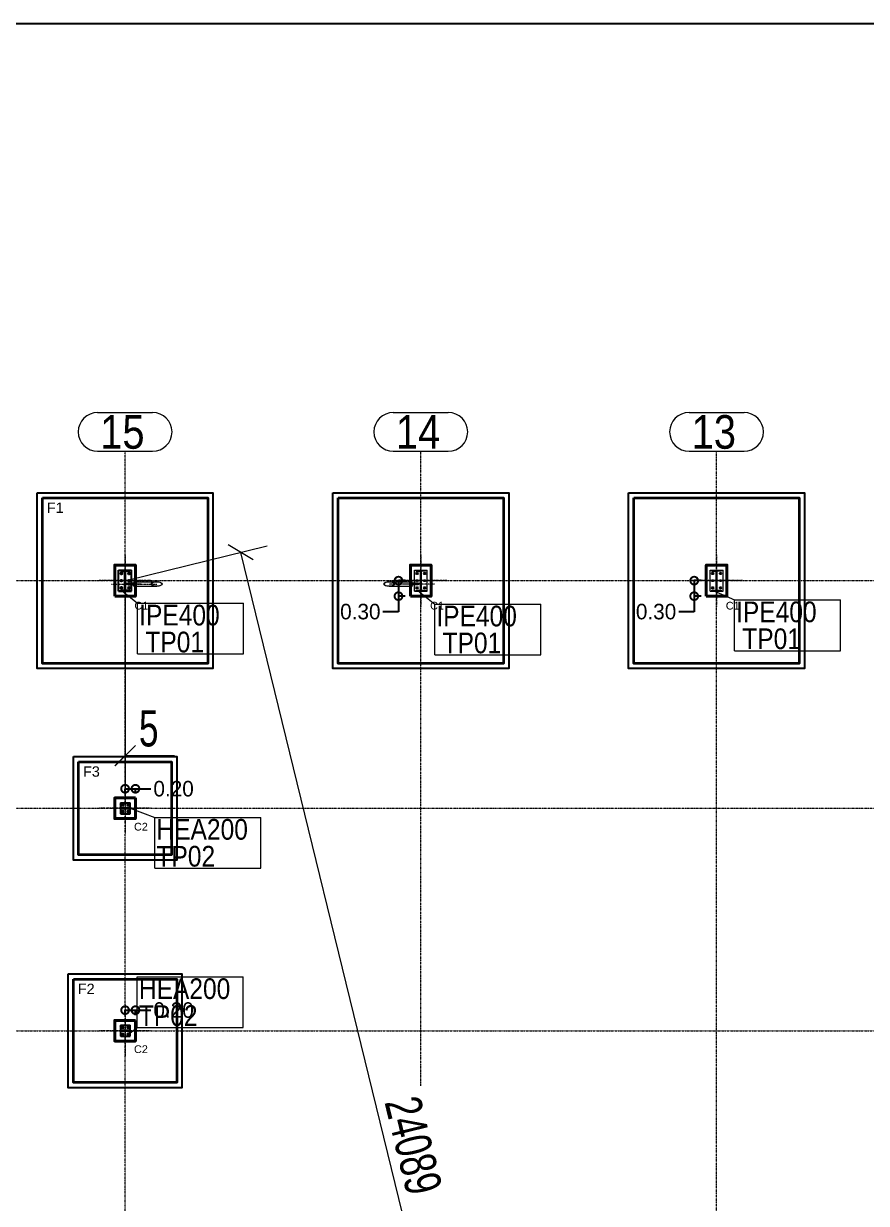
# Model space of a CAD drawing. Header units: millimetres. Extents: x 178198 to 9785548, y 9608 to 2087470.
# Drawn here: x 425638 to 441941, y 119211 to 142015 of the extents above; entities that cross this region are included whole.
import ezdxf

# ---------------------------------------------------------------- set-up
doc = ezdxf.new("R2010")
doc.units = ezdxf.units.MM
doc.header["$PDMODE"] = 35
doc.linetypes.add('XKITLINE00', pattern=[0])
doc.linetypes.add('XKITLINE03', pattern=[6, 3, -1, 1, -1])
for name, color, linetype, lineweight in [('Bolt', 7, 'Continuous', 0), ('Column', 7, 'Continuous', 40), ('foundation', 7, 'Continuous', 35), ('Part', 2, 'Continuous', 0), ('PartMark', 3, 'Continuous', 0), ('S-GRID', 1, 'Continuous', 0), ('Z-DIMENSIONS', 1, 'Continuous', 0)]:
    doc.layers.add(name, color=color, linetype=linetype, lineweight=lineweight)
for name, color, linetype in [('dim_axis', 251, 'Continuous'), ('dim_axis @ 100', 251, 'Continuous'), ('plain foundation', 8, 'Continuous'), ('Steel Section', 7, 'Continuous'), ('text', 7, 'Continuous')]:
    doc.layers.add(name, color=color, linetype=linetype)
doc.styles.add('Andalus1', font='andlso.ttf', dxfattribs={"height": 3})
doc.styles.add('Arial', font='arial.ttf', dxfattribs={"height": 2.034003})
doc.styles.add('Arial2', font='arial.ttf', dxfattribs={"height": 300})
doc.styles.add('ARIAL_NARROW', font='ARIALN.TTF')
doc.dimstyles.new('Annotative1', dxfattribs={"dimscale": 0, "dimtxt": 3, "dimasz": 3, "dimexe": 0, "dimexo": 1, "dimtad": 0, "dimtih": 1, "dimtoh": 1, "dimlfac": 0.001, "dimzin": 1, "dimdsep": 46, "dimtxsty": 'Andalus1', "dimblk": 'DOTSMALL', "dimcen": 2.5, "dimclrd": 256, "dimclre": 256, "dimclrt": 256, "dimadec": 4, "dimazin": 0, "dimtfac": 1, "dimtmove": 0, "dimatfit": 3, "dimldrblk": 'DOTSMALL', "dimfxl": 1, "dimlwd": -1, "dimlwe": -1, "dimarcsym": 0})

# ---------------------------------------------------------------- blocks, each defined once
blk = doc.blocks.new('_DotSmall')
at = {"color": 0, "linetype": 'ByBlock', "const_width": 0.5}
blk.add_lwpolyline([(-0.0625, 0, 1), (0.0625, 0, 1)], format="xyb", close=True, dxfattribs=at)
blk = doc.blocks.new('*D123')
at = {"layer": 'Defpoints', "color": 0, "transparency": 16777216}
for p in [(427602, 127048), (427802, 127225), (427802, 127048)]:
    blk.add_point(p, dxfattribs=at)
at = {"layer": 'dim_axis', "transparency": 16777216}
for p, q in [((427602, 127148), (427602, 127225)), ((427602, 127225), (427802, 127225)), ((427802, 127148), (427802, 127225)), ((427802, 127225), (428102, 127225))]:
    blk.add_line(p, q, dxfattribs=at)
at = {"layer": 'dim_axis', "transparency": 16777216, "xscale": 300, "yscale": 300, "zscale": 300, "rotation": 180}
blk.add_blockref('_DotSmall', (427602, 127225), dxfattribs=at)
at = {"layer": 'dim_axis', "transparency": 16777216, "xscale": 300, "yscale": 300, "zscale": 300}
blk.add_blockref('_DotSmall', (427802, 127225), dxfattribs=at)
at = {"layer": 'dim_axis', "transparency": 16777216, "insert": (428540, 127225), "char_height": 300, "attachment_point": 5, "style": 'Andalus1'}
blk.add_mtext('0.20', dxfattribs=at)
blk = doc.blocks.new('*D124')
at = {"layer": 'Defpoints', "color": 0, "transparency": 16777216}
for p in [(427802, 122946), (427602, 122748), (427802, 122748)]:
    blk.add_point(p, dxfattribs=at)
at = {"layer": 'dim_axis', "transparency": 16777216}
for p, q in [((427602, 122848), (427602, 122946)), ((427602, 122946), (427802, 122946)), ((427802, 122848), (427802, 122946)), ((427802, 122946), (428102, 122946))]:
    blk.add_line(p, q, dxfattribs=at)
at = {"layer": 'dim_axis', "transparency": 16777216, "xscale": 300, "yscale": 300, "zscale": 300, "rotation": 180}
blk.add_blockref('_DotSmall', (427602, 122946), dxfattribs=at)
at = {"layer": 'dim_axis', "transparency": 16777216, "xscale": 300, "yscale": 300, "zscale": 300}
blk.add_blockref('_DotSmall', (427802, 122946), dxfattribs=at)
at = {"layer": 'dim_axis', "transparency": 16777216, "insert": (428540, 122946), "char_height": 300, "attachment_point": 5, "style": 'Andalus1'}
blk.add_mtext('0.20', dxfattribs=at)
blk = doc.blocks.new('*D150')
at = {"layer": 'Defpoints', "color": 0, "transparency": 16777216}
for p in [(438842, 131248), (438610, 130948), (438842, 130948)]:
    blk.add_point(p, dxfattribs=at)
at = {"layer": 'dim_axis', "transparency": 16777216}
for p, q in [((438742, 131248), (438610, 131248)), ((438610, 131248), (438610, 130948)), ((438742, 130948), (438610, 130948)), ((438610, 130948), (438610, 130648)), ((438610, 130648), (438310, 130648))]:
    blk.add_line(p, q, dxfattribs=at)
at = {"layer": 'dim_axis', "transparency": 16777216, "xscale": 300, "yscale": 300, "zscale": 300}
for p, rotation in [((438610, 131248), 90), ((438610, 130948), 270)]:
    blk.add_blockref('_DotSmall', p, dxfattribs=dict(at, rotation=rotation))
at = {"layer": 'dim_axis', "transparency": 16777216, "insert": (437872, 130648), "char_height": 300, "attachment_point": 5, "style": 'Andalus1'}
blk.add_mtext('0.30', dxfattribs=at)
blk = doc.blocks.new('*D152')
at = {"layer": 'Defpoints', "color": 0, "transparency": 16777216}
for p in [(433122, 131248), (432890, 130948), (433122, 130948)]:
    blk.add_point(p, dxfattribs=at)
at = {"layer": 'dim_axis', "transparency": 16777216}
for p, q in [((433022, 131248), (432890, 131248)), ((432890, 131248), (432890, 130948)), ((433022, 130948), (432890, 130948)), ((432890, 130948), (432890, 130648)), ((432890, 130648), (432590, 130648))]:
    blk.add_line(p, q, dxfattribs=at)
at = {"layer": 'dim_axis', "transparency": 16777216, "xscale": 300, "yscale": 300, "zscale": 300}
for p, rotation in [((432890, 131248), 90), ((432890, 130948), 270)]:
    blk.add_blockref('_DotSmall', p, dxfattribs=dict(at, rotation=rotation))
at = {"layer": 'dim_axis', "transparency": 16777216, "insert": (432152, 130648), "char_height": 300, "attachment_point": 5, "style": 'Andalus1'}
blk.add_mtext('0.30', dxfattribs=at)

msp = doc.modelspace()

# ---------------------------------------------------------------- linework, layer by layer
msp.add_lwpolyline([(415550.44316, 142014.98917), (537962.33261, 142014.98917), (537962.33261, 89701.35219), (415550.44316, 89701.35219)], close=True)
at = {"layer": 'Bolt', "linetype": 'XKITLINE00', "lineweight": 0}
for p, q in [((427655.27428, 131207.84462), (427765.87522, 131207.84462)), ((427655.27428, 131197.84462), (427655.27428, 131207.84462)), ((427655.27428, 131167.84462), (427655.27428, 131177.84462)), ((427655.27428, 131167.84462), (427765.87522, 131167.84462)), ((427664.29209, 131197.84462), (427664.29209, 131207.84462)), ((427664.29209, 131167.84462), (427664.29209, 131177.84462)), ((427679.81277, 131197.84462), (427679.81277, 131207.84462)), ((427679.81277, 131167.84462), (427679.81277, 131177.84462)), ((427686.31565, 131197.84462), (427686.31565, 131207.84462)), ((427686.31565, 131167.84462), (427686.31565, 131177.84462)), ((427689.32167, 131197.84462), (427689.32167, 131207.84462)), ((427689.32167, 131167.84462), (427689.32167, 131177.84462)), ((427704.84235, 131197.84462), (427704.84235, 131207.84462)), ((427704.84235, 131167.84462), (427704.84235, 131177.84462)), ((427709.80427, 131197.84462), (427709.80427, 131207.84462)), ((427709.80427, 131167.84462), (427709.80427, 131177.84462)), ((427718.82208, 131197.84462), (427718.82208, 131207.84462)), ((427718.82208, 131167.84462), (427718.82208, 131177.84462)), ((427734.34277, 131197.84462), (427734.34277, 131207.84462)), ((427734.34277, 131167.84462), (427734.34277, 131177.84462)), ((427740.84564, 131197.84462), (427740.84564, 131207.84462)), ((427740.84564, 131167.84462), (427740.84564, 131177.84462)), ((427743.85166, 131197.84462), (427743.85166, 131207.84462)), ((427743.85166, 131167.84462), (427743.85166, 131177.84462)), ((427759.37235, 131197.84462), (427759.37235, 131207.84462)), ((427759.37235, 131167.84462), (427759.37235, 131177.84462)), ((427765.87522, 131197.84462), (427765.87522, 131207.84462)), ((427765.87522, 131167.84462), (427765.87522, 131173.63753)), ((433158.4668, 131207.84462), (433269.06775, 131207.84462)), ((433158.4668, 131197.84462), (433158.4668, 131207.84462)), ((433158.4668, 131167.84462), (433158.4668, 131173.63751)), ((433269.06775, 131167.84462), (433158.4668, 131167.84462)), ((433164.96968, 131197.84462), (433164.96968, 131207.84462)), ((433164.96968, 131167.84462), (433164.96968, 131177.84462)), ((433180.49036, 131197.84462), (433180.49036, 131207.84462)), ((433180.49036, 131167.84462), (433180.49036, 131177.84462)), ((433183.49638, 131197.84462), (433183.49638, 131207.84462)), ((433183.49638, 131167.84462), (433183.49638, 131177.84462)), ((433189.99925, 131197.84462), (433189.99925, 131207.84462)), ((433189.99925, 131167.84462), (433189.99925, 131177.84462)), ((433205.51994, 131197.84462), (433205.51994, 131207.84462)), ((433205.51994, 131167.84462), (433205.51994, 131177.84462)), ((433214.53775, 131197.84462), (433214.53775, 131207.84462)), ((433214.53775, 131167.84462), (433214.53775, 131177.84462)), ((433219.49967, 131197.84462), (433219.49967, 131207.84462)), ((433219.49967, 131167.84462), (433219.49967, 131177.84462)), ((433235.02036, 131197.84462), (433235.02036, 131207.84462)), ((433235.02036, 131167.84462), (433235.02036, 131177.84462)), ((433238.02637, 131197.84462), (433238.02637, 131207.84462)), ((433238.02637, 131167.84462), (433238.02637, 131177.84462)), ((433244.52925, 131197.84462), (433244.52925, 131207.84462)), ((433244.52925, 131167.84462), (433244.52925, 131177.84462)), ((433260.04993, 131197.84462), (433260.04993, 131207.84462)), ((433260.04993, 131167.84462), (433260.04993, 131177.84462)), ((433269.06775, 131197.84462), (433269.06775, 131207.84462)), ((433269.06775, 131177.84462), (433269.06775, 131167.84462))]:
    msp.add_line(p, q, dxfattribs=at)
at = {"layer": 'Column', "lineweight": 40}
for points in [[(427402.17101, 130947.84462), (427802.17101, 130947.84462), (427802.17101, 131547.84462), (427402.17101, 131547.84462)], [(433122.17101, 130947.84462), (433522.17101, 130947.84462), (433522.17101, 131547.84462), (433122.17101, 131547.84462)], [(438842.17101, 130947.84462), (439242.17101, 130947.84462), (439242.17101, 131547.84462), (438842.17101, 131547.84462)], [(427802.17102, 127047.84462), (427402.17102, 127047.84462), (427402.17102, 126647.84462), (427802.17102, 126647.84462)], [(427802.17102, 122747.84462), (427402.17102, 122747.84462), (427402.17102, 122347.84462), (427802.17102, 122347.84462)]]:
    msp.add_lwpolyline(points, close=True, dxfattribs=at)
at = {"layer": 'foundation'}
for points in [[(426002.17101, 132847.84462), (429202.17101, 132847.84462), (429202.17101, 129647.84462), (426002.17101, 129647.84462)], [(431722.17101, 132847.84462), (434922.17101, 132847.84462), (434922.17101, 129647.84462), (431722.17101, 129647.84462)], [(437442.17101, 132847.84462), (440642.17101, 132847.84462), (440642.17101, 129647.84462), (437442.17101, 129647.84462)], [(426702.17101, 127747.84462), (428502.17101, 127747.84462), (428502.17101, 125947.84462), (426702.17101, 125947.84462)], [(426602.17101, 123547.84462), (428602.17101, 123547.84462), (428602.17101, 121547.84462), (426602.17101, 121547.84462)]]:
    msp.add_lwpolyline(points, close=True, dxfattribs=at)
at = {"layer": 'Part', "linetype": 'XKITLINE03', "lineweight": 0}
for p, q in [((427602.17101, 131747.84462), (427602.17101, 130747.84462)), ((433322.17101, 131747.84462), (433322.17101, 130747.84462)), ((439042.17101, 131747.84462), (439042.17101, 130747.84462)), ((428102.17101, 131247.84462), (427102.17101, 131247.84462)), ((427337.95313, 131182.84462), (428214.10802, 131182.84462)), ((433586.38889, 131182.84462), (432710.234, 131182.84462)), ((433822.17101, 131247.84462), (432822.17101, 131247.84462)), ((439542.17101, 131247.84462), (438542.17101, 131247.84462)), ((427527.17101, 131107.84462), (427527.17101, 131107.84462)), ((433247.17101, 131107.84462), (433247.17101, 131107.84462)), ((438967.17101, 131107.84462), (438967.17101, 131107.84462)), ((427607.17101, 126347.84462), (427607.17101, 127347.84462)), ((428107.17101, 126847.84462), (427107.17101, 126847.84462)), ((427557.17101, 126912.84462), (427557.17101, 126912.84462)), ((427607.17101, 122047.84462), (427607.17101, 123047.84462)), ((428107.17101, 122547.84462), (427107.17101, 122547.84462)), ((427557.17101, 122612.84462), (427557.17101, 122612.84462))]:
    msp.add_line(p, q, dxfattribs=at)
at = {"layer": 'Part', "linetype": 'XKITLINE00', "lineweight": 0}
for p, q in [((427477.17101, 131042.84462), (427477.17101, 131452.84462)), ((427477.17101, 131452.84462), (427727.17101, 131452.84462)), ((427506.3864, 131387.84462), (427516.77871, 131405.84462)), ((427516.77871, 131369.84462), (427506.3864, 131387.84462)), ((427512.17101, 131434.34462), (427512.17101, 131447.84462)), ((427512.17101, 131447.84462), (427692.17101, 131447.84462)), ((427512.17101, 131434.34462), (427597.87101, 131434.34462)), ((427512.91487, 131434.34462), (427526.41487, 131447.84462)), ((427516.77871, 131405.84462), (427537.56332, 131405.84462)), ((427537.56332, 131369.84462), (427516.77871, 131369.84462)), ((427537.56332, 131405.84462), (427547.95562, 131387.84462)), ((427547.95562, 131387.84462), (427537.56332, 131369.84462)), ((427597.87101, 131061.34462), (427597.87101, 131434.34462)), ((427692.17101, 131434.34462), (427606.47101, 131434.34462)), ((427606.47101, 131434.34462), (427606.47101, 131061.34462)), ((427656.3864, 131387.84462), (427666.77871, 131405.84462)), ((427666.77871, 131369.84462), (427656.3864, 131387.84462)), ((427666.77871, 131405.84462), (427687.56332, 131405.84462)), ((427687.56332, 131369.84462), (427666.77871, 131369.84462)), ((427687.56332, 131405.84462), (427697.95562, 131387.84462)), ((427697.95562, 131387.84462), (427687.56332, 131369.84462)), ((427692.17101, 131447.84462), (427692.17101, 131434.34462)), ((427727.17101, 131197.84462), (427727.17101, 131452.84462)), ((433197.17101, 131197.84462), (433197.17101, 131452.84462)), ((433197.17101, 131452.84462), (433447.17101, 131452.84462)), ((433226.3864, 131387.84462), (433236.77871, 131405.84462)), ((433236.77871, 131369.84462), (433226.3864, 131387.84462)), ((433232.17101, 131434.34462), (433232.17101, 131447.84462)), ((433232.17101, 131447.84462), (433412.17101, 131447.84462)), ((433232.17101, 131434.34462), (433317.87101, 131434.34462)), ((433232.91487, 131434.34462), (433246.41487, 131447.84462)), ((433236.77871, 131405.84462), (433257.56332, 131405.84462)), ((433257.56332, 131369.84462), (433236.77871, 131369.84462)), ((433257.56332, 131405.84462), (433267.95562, 131387.84462)), ((433267.95562, 131387.84462), (433257.56332, 131369.84462)), ((433317.87101, 131061.34462), (433317.87101, 131434.34462)), ((433412.17101, 131434.34462), (433326.47101, 131434.34462)), ((433326.47101, 131434.34462), (433326.47101, 131061.34462)), ((433376.3864, 131387.84462), (433386.77871, 131405.84462)), ((433386.77871, 131369.84462), (433376.3864, 131387.84462)), ((433386.77871, 131405.84462), (433407.56332, 131405.84462)), ((433407.56332, 131369.84462), (433386.77871, 131369.84462)), ((433407.56332, 131405.84462), (433417.95562, 131387.84462)), ((433417.95562, 131387.84462), (433407.56332, 131369.84462)), ((433412.17101, 131447.84462), (433412.17101, 131434.34462)), ((433447.17101, 131042.84462), (433447.17101, 131452.84462)), ((438917.17101, 131042.84462), (438917.17101, 131452.84462)), ((438917.17101, 131452.84462), (439167.17101, 131452.84462)), ((438946.3864, 131387.84462), (438956.77871, 131405.84462)), ((438956.77871, 131369.84462), (438946.3864, 131387.84462)), ((438952.17101, 131434.34462), (438952.17101, 131447.84462)), ((438952.17101, 131447.84462), (439132.17101, 131447.84462)), ((438952.17101, 131434.34462), (439037.87101, 131434.34462)), ((438952.91487, 131434.34462), (438966.41487, 131447.84462)), ((438956.77871, 131405.84462), (438977.56332, 131405.84462)), ((438977.56332, 131369.84462), (438956.77871, 131369.84462)), ((438977.56332, 131405.84462), (438987.95562, 131387.84462)), ((438987.95562, 131387.84462), (438977.56332, 131369.84462)), ((439037.87101, 131061.34462), (439037.87101, 131434.34462)), ((439132.17101, 131434.34462), (439046.47101, 131434.34462)), ((439046.47101, 131434.34462), (439046.47101, 131061.34462)), ((439096.3864, 131387.84462), (439106.77871, 131405.84462)), ((439106.77871, 131369.84462), (439096.3864, 131387.84462)), ((439106.77871, 131405.84462), (439127.56332, 131405.84462)), ((439127.56332, 131369.84462), (439106.77871, 131369.84462)), ((439127.56332, 131405.84462), (439137.95562, 131387.84462)), ((439137.95562, 131387.84462), (439127.56332, 131369.84462)), ((439132.17101, 131447.84462), (439132.17101, 131434.34462)), ((439167.17101, 131042.84462), (439167.17101, 131452.84462)), ((427506.3864, 131247.84462), (427516.77871, 131265.84462)), ((427516.77871, 131229.84462), (427506.3864, 131247.84462)), ((427506.3864, 131107.84462), (427516.77871, 131125.84462)), ((427516.77871, 131265.84462), (427537.56332, 131265.84462)), ((427537.56332, 131229.84462), (427516.77871, 131229.84462)), ((427516.77871, 131125.84462), (427537.56332, 131125.84462)), ((427537.56332, 131265.84462), (427547.95562, 131247.84462)), ((427547.95562, 131247.84462), (427537.56332, 131229.84462)), ((427537.56332, 131125.84462), (427547.95562, 131107.84462)), ((427597.87101, 131236.42269), (427606.47101, 131245.02269)), ((427606.47101, 131197.84462), (427766.35591, 131197.84462)), ((427744.84876, 131187.84462), (427606.47101, 131187.84462)), ((427630.87205, 131177.84462), (427630.87205, 131187.84462)), ((427910.56686, 131177.84462), (427630.87205, 131177.84462)), ((427635.78878, 131177.84462), (427635.78878, 131187.84462)), ((427656.3864, 131247.84462), (427666.77871, 131265.84462)), ((427666.77871, 131229.84462), (427656.3864, 131247.84462)), ((427656.3864, 131107.84462), (427666.77871, 131125.84462)), ((427666.77871, 131265.84462), (427687.56332, 131265.84462)), ((427687.56332, 131229.84462), (427666.77871, 131229.84462)), ((427666.77871, 131125.84462), (427687.56332, 131125.84462)), ((427687.56332, 131265.84462), (427697.95562, 131247.84462)), ((427697.95562, 131247.84462), (427687.56332, 131229.84462)), ((427687.56332, 131125.84462), (427697.95562, 131107.84462)), ((427727.17101, 131042.84462), (427727.17101, 131177.84462)), ((427740.44773, 131187.84462), (427740.44773, 131197.84462)), ((427744.84876, 131187.84462), (427910.56686, 131187.84462)), ((427766.84026, 131203.68173), (427765.52612, 131187.84462)), ((427765.52612, 131177.84462), (427766.84026, 131162.00751)), ((427771.76411, 131221.34658), (427766.84026, 131203.68173)), ((427766.84026, 131162.00751), (427771.76411, 131144.34267)), ((427770.07029, 131187.84462), (427771.38442, 131203.68173)), ((427771.38442, 131162.00751), (427770.07029, 131177.84462)), ((427771.38442, 131203.68173), (427776.30827, 131221.34658)), ((427776.30827, 131144.34267), (427771.38442, 131162.00751)), ((427779.13317, 131233.14985), (427771.76411, 131221.34658)), ((427771.76411, 131144.34267), (427779.13317, 131132.53939)), ((427775.23847, 131199.8549), (427774.24188, 131187.84462)), ((427774.24188, 131177.84462), (427775.23847, 131165.83434)), ((427779.25804, 131214.27552), (427775.23847, 131199.8549)), ((427775.23847, 131165.83434), (427779.25804, 131151.41373)), ((427776.30827, 131221.34658), (427783.67734, 131233.14985)), ((427783.67734, 131132.53939), (427776.30827, 131144.34267)), ((427787.82557, 131237.29461), (427779.13317, 131233.14985)), ((427779.13317, 131132.53939), (427787.82557, 131128.39463)), ((427785.27374, 131223.91107), (427779.25804, 131214.27552)), ((427779.25804, 131151.41373), (427785.27374, 131141.77818)), ((427783.67734, 131233.14985), (427792.36974, 131237.29461)), ((427792.36974, 131128.39463), (427783.67734, 131132.53939)), ((427792.36974, 131227.29462), (427785.27374, 131223.91107)), ((427785.27374, 131141.77818), (427792.36974, 131138.39462)), ((427787.82557, 131237.29461), (427792.36974, 131237.29461)), ((427787.82557, 131128.39463), (427792.36974, 131128.39463)), ((427792.36974, 131237.29461), (427801.06214, 131233.14985)), ((427792.36974, 131227.29462), (428214.10802, 131227.29462)), ((427792.36974, 131138.39462), (428214.10802, 131138.39462)), ((427801.06214, 131132.53939), (427792.36974, 131128.39463)), ((427801.06214, 131233.14985), (427804.7177, 131227.29462)), ((427804.7177, 131138.39462), (427801.06214, 131132.53939)), ((427903.89458, 131177.84462), (427903.89458, 131187.84462)), ((427910.56687, 131187.84462), (427910.15198, 131182.84462)), ((427910.15198, 131182.84462), (427910.56687, 131177.84462)), ((428107.55409, 131182.84462), (428115.66502, 131199.8549)), ((428115.66502, 131165.83434), (428107.55409, 131182.84462)), ((428115.66502, 131199.8549), (428138.76301, 131214.27552)), ((428115.66502, 131165.83434), (428115.66502, 131165.83434)), ((428115.66502, 131165.83434), (428115.66502, 131165.83434)), ((428138.76301, 131151.41373), (428115.66502, 131165.83434)), ((428124.52379, 131198.32417), (428117.14274, 131182.84462)), ((428117.14274, 131182.84462), (428124.52379, 131167.36508)), ((428145.54321, 131211.44709), (428124.52379, 131198.32417)), ((428124.52379, 131167.36508), (428145.54321, 131154.24215)), ((428138.76301, 131214.27552), (428173.33159, 131223.91107)), ((428173.33159, 131141.77818), (428138.76301, 131151.41373)), ((428177.00101, 131220.21555), (428145.54321, 131211.44709)), ((428145.54321, 131154.24215), (428177.00101, 131145.4737)), ((428173.33159, 131223.91107), (428214.10802, 131227.29462)), ((428214.10802, 131138.39462), (428173.33159, 131141.77818)), ((428214.10802, 131223.29462), (428177.00101, 131220.21555)), ((428177.00101, 131145.4737), (428214.10802, 131142.39462)), ((428199.15579, 131222.05391), (428195.46227, 131225.74743)), ((428214.10802, 131227.29462), (428254.88444, 131223.91107)), ((428251.21502, 131220.21555), (428214.10802, 131223.29462)), ((428214.10802, 131142.39462), (428251.21502, 131145.4737)), ((428254.88444, 131141.77818), (428214.10802, 131138.39462)), ((428282.67282, 131211.44709), (428251.21502, 131220.21555)), ((428251.21502, 131145.4737), (428282.67282, 131154.24215)), ((428254.88444, 131223.91107), (428289.45302, 131214.27552)), ((428289.45302, 131151.41373), (428254.88444, 131141.77818)), ((428274.08079, 131147.12891), (428270.39096, 131150.81874)), ((428303.69225, 131198.32417), (428282.67282, 131211.44709)), ((428282.67282, 131154.24215), (428303.69225, 131167.36508)), ((428289.45302, 131214.27552), (428312.55101, 131199.8549)), ((428312.55101, 131165.83434), (428289.45302, 131151.41373)), ((428311.07329, 131182.84462), (428303.69225, 131198.32417)), ((428303.69225, 131167.36508), (428311.07329, 131182.84462)), ((428312.55101, 131199.8549), (428320.66195, 131182.84462)), ((428320.66195, 131182.84462), (428312.55101, 131165.83434)), ((432603.68007, 131182.84462), (432611.79101, 131199.8549)), ((432611.79101, 131165.83434), (432603.68007, 131182.84462)), ((432611.79101, 131199.8549), (432634.889, 131214.27552)), ((432611.79101, 131165.83434), (432611.79101, 131165.83434)), ((432611.79101, 131165.83434), (432611.79101, 131165.83434)), ((432634.889, 131151.41373), (432611.79101, 131165.83434)), ((432620.64977, 131198.32417), (432613.26873, 131182.84462)), ((432613.26873, 131182.84462), (432620.64977, 131167.36508)), ((432641.6692, 131211.44709), (432620.64977, 131198.32417)), ((432620.64977, 131167.36508), (432641.6692, 131154.24215)), ((432634.889, 131214.27552), (432669.45758, 131223.91107)), ((432669.45758, 131141.77818), (432634.889, 131151.41373)), ((432673.127, 131220.21555), (432641.6692, 131211.44709)), ((432641.6692, 131154.24215), (432673.127, 131145.4737)), ((432669.45758, 131223.91107), (432710.234, 131227.29462)), ((432710.234, 131138.39462), (432669.45758, 131141.77818)), ((432710.234, 131223.29462), (432673.127, 131220.21555)), ((432673.127, 131145.4737), (432710.234, 131142.39462)), ((432695.28177, 131222.05391), (432691.58825, 131225.74743)), ((432710.234, 131227.29462), (432751.01043, 131223.91107)), ((432710.234, 131227.29462), (433131.97228, 131227.29462)), ((432747.34101, 131220.21555), (432710.234, 131223.29462)), ((432710.234, 131142.39462), (432747.34101, 131145.4737)), ((432751.01043, 131141.77818), (432710.234, 131138.39462)), ((432710.234, 131138.39462), (433131.97228, 131138.39462)), ((432778.79881, 131211.44709), (432747.34101, 131220.21555)), ((432747.34101, 131145.4737), (432778.79881, 131154.24215)), ((432751.01043, 131223.91107), (432785.57901, 131214.27552)), ((432785.57901, 131151.41373), (432751.01043, 131141.77818)), ((432770.20677, 131147.12891), (432766.51694, 131150.81874)), ((432799.81824, 131198.32417), (432778.79881, 131211.44709)), ((432778.79881, 131154.24215), (432799.81824, 131167.36508)), ((432785.57901, 131214.27552), (432808.677, 131199.8549)), ((432808.677, 131165.83434), (432785.57901, 131151.41373)), ((432807.19928, 131182.84462), (432799.81824, 131198.32417)), ((432799.81824, 131167.36508), (432807.19928, 131182.84462)), ((432808.677, 131199.8549), (432816.78793, 131182.84462)), ((432816.78793, 131182.84462), (432808.677, 131165.83434)), ((433014.19005, 131182.84462), (433013.77515, 131187.84462)), ((433013.77516, 131187.84462), (433179.49325, 131187.84462)), ((433013.77516, 131177.84462), (433014.19005, 131182.84462)), ((433293.46997, 131177.84462), (433013.77516, 131177.84462)), ((433020.44745, 131177.84462), (433020.44745, 131187.84462)), ((433119.62432, 131227.29462), (433123.27988, 131233.14986)), ((433123.27988, 131132.53939), (433119.62432, 131138.39462)), ((433123.27988, 131233.14986), (433131.97228, 131237.29462)), ((433131.97228, 131128.39463), (433123.27988, 131132.53939)), ((433131.97228, 131237.29462), (433140.66469, 131233.14986)), ((433136.51645, 131237.29462), (433131.97228, 131237.29462)), ((433139.06828, 131223.91107), (433131.97228, 131227.29462)), ((433131.97228, 131138.39462), (433139.06828, 131141.77818)), ((433140.66469, 131132.53939), (433131.97228, 131128.39463)), ((433131.97228, 131128.39463), (433136.51645, 131128.39463)), ((433145.20885, 131233.14986), (433136.51645, 131237.29462)), ((433136.51645, 131128.39463), (433145.20885, 131132.53939)), ((433145.08398, 131214.27552), (433139.06828, 131223.91107)), ((433139.06828, 131141.77818), (433145.08398, 131151.41373)), ((433140.66469, 131233.14986), (433148.03375, 131221.34658)), ((433148.03375, 131144.34267), (433140.66469, 131132.53939)), ((433149.10355, 131199.8549), (433145.08398, 131214.27552)), ((433145.08398, 131151.41373), (433149.10355, 131165.83434)), ((433152.57791, 131221.34658), (433145.20885, 131233.14986)), ((433145.20885, 131132.53939), (433152.57791, 131144.34267)), ((433148.03375, 131221.34658), (433152.9576, 131203.68174)), ((433152.9576, 131162.00751), (433148.03375, 131144.34267)), ((433150.10014, 131187.84462), (433149.10355, 131199.8549)), ((433149.10355, 131165.83434), (433150.10014, 131177.84462)), ((433157.50176, 131203.68174), (433152.57791, 131221.34658)), ((433152.57791, 131144.34267), (433157.50176, 131162.00751)), ((433152.9576, 131203.68174), (433154.27173, 131187.84462)), ((433154.27173, 131177.84462), (433152.9576, 131162.00751)), ((433158.8159, 131187.84462), (433157.50176, 131203.68174)), ((433157.50176, 131162.00751), (433158.8159, 131177.84462)), ((433157.98612, 131197.84462), (433317.87101, 131197.84462)), ((433317.87101, 131187.84462), (433179.49325, 131187.84462)), ((433183.89429, 131187.84462), (433183.89429, 131197.84462)), ((433197.17101, 131042.84462), (433197.17101, 131177.84462)), ((433226.3864, 131247.84462), (433236.77871, 131265.84462)), ((433236.77871, 131229.84462), (433226.3864, 131247.84462)), ((433226.3864, 131107.84462), (433236.77871, 131125.84462)), ((433236.77871, 131265.84462), (433257.56332, 131265.84462)), ((433257.56332, 131229.84462), (433236.77871, 131229.84462)), ((433236.77871, 131125.84462), (433257.56332, 131125.84462)), ((433257.56332, 131265.84462), (433267.95562, 131247.84462)), ((433267.95562, 131247.84462), (433257.56332, 131229.84462)), ((433257.56332, 131125.84462), (433267.95562, 131107.84462)), ((433288.55324, 131177.84462), (433288.55324, 131187.84462)), ((433293.46997, 131187.84462), (433293.46997, 131177.84462)), ((433317.87101, 131236.42269), (433326.47101, 131245.02269)), ((433376.3864, 131247.84462), (433386.77871, 131265.84462)), ((433386.77871, 131229.84462), (433376.3864, 131247.84462)), ((433376.3864, 131107.84462), (433386.77871, 131125.84462)), ((433386.77871, 131265.84462), (433407.56332, 131265.84462)), ((433407.56332, 131229.84462), (433386.77871, 131229.84462)), ((433386.77871, 131125.84462), (433407.56332, 131125.84462)), ((433407.56332, 131265.84462), (433417.95562, 131247.84462)), ((433417.95562, 131247.84462), (433407.56332, 131229.84462)), ((433407.56332, 131125.84462), (433417.95562, 131107.84462)), ((438946.3864, 131247.84462), (438956.77871, 131265.84462)), ((438956.77871, 131229.84462), (438946.3864, 131247.84462)), ((438946.3864, 131107.84462), (438956.77871, 131125.84462)), ((438956.77871, 131265.84462), (438977.56332, 131265.84462)), ((438977.56332, 131229.84462), (438956.77871, 131229.84462)), ((438956.77871, 131125.84462), (438977.56332, 131125.84462)), ((438977.56332, 131265.84462), (438987.95562, 131247.84462)), ((438987.95562, 131247.84462), (438977.56332, 131229.84462)), ((438977.56332, 131125.84462), (438987.95562, 131107.84462)), ((439037.87101, 131236.42269), (439046.47101, 131245.02269)), ((439096.3864, 131247.84462), (439106.77871, 131265.84462)), ((439106.77871, 131229.84462), (439096.3864, 131247.84462)), ((439096.3864, 131107.84462), (439106.77871, 131125.84462)), ((439106.77871, 131265.84462), (439127.56332, 131265.84462)), ((439127.56332, 131229.84462), (439106.77871, 131229.84462)), ((439106.77871, 131125.84462), (439127.56332, 131125.84462)), ((439127.56332, 131265.84462), (439137.95562, 131247.84462)), ((439137.95562, 131247.84462), (439127.56332, 131229.84462)), ((439127.56332, 131125.84462), (439137.95562, 131107.84462)), ((427477.17101, 131042.84462), (427727.17101, 131042.84462)), ((427516.77871, 131089.84462), (427506.3864, 131107.84462)), ((427512.17101, 131047.84462), (427512.17101, 131061.34462)), ((427512.17101, 131061.34462), (427597.87101, 131061.34462)), ((427692.17101, 131047.84462), (427512.17101, 131047.84462)), ((427537.56332, 131089.84462), (427516.77871, 131089.84462)), ((427547.95562, 131107.84462), (427537.56332, 131089.84462)), ((427606.47101, 131061.34462), (427692.17101, 131061.34462)), ((427666.77871, 131089.84462), (427656.3864, 131107.84462)), ((427687.56332, 131089.84462), (427666.77871, 131089.84462)), ((427697.95562, 131107.84462), (427687.56332, 131089.84462)), ((427692.17101, 131061.34462), (427692.17101, 131047.84462)), ((433197.17101, 131042.84462), (433447.17101, 131042.84462)), ((433236.77871, 131089.84462), (433226.3864, 131107.84462)), ((433232.17101, 131047.84462), (433232.17101, 131061.34462)), ((433232.17101, 131061.34462), (433317.87101, 131061.34462)), ((433412.17101, 131047.84462), (433232.17101, 131047.84462)), ((433257.56332, 131089.84462), (433236.77871, 131089.84462)), ((433267.95562, 131107.84462), (433257.56332, 131089.84462)), ((433326.47101, 131061.34462), (433412.17101, 131061.34462)), ((433386.77871, 131089.84462), (433376.3864, 131107.84462)), ((433407.56332, 131089.84462), (433386.77871, 131089.84462)), ((433417.95562, 131107.84462), (433407.56332, 131089.84462)), ((433412.17101, 131061.34462), (433412.17101, 131047.84462)), ((433412.17101, 131047.84462), (433412.17101, 131047.84462)), ((433412.17101, 131047.84462), (433412.17101, 131047.84462)), ((438917.17101, 131042.84462), (439167.17101, 131042.84462)), ((438956.77871, 131089.84462), (438946.3864, 131107.84462)), ((438952.17101, 131047.84462), (438952.17101, 131061.34462)), ((438952.17101, 131061.34462), (439037.87101, 131061.34462)), ((439132.17101, 131047.84462), (438952.17101, 131047.84462)), ((438977.56332, 131089.84462), (438956.77871, 131089.84462)), ((438987.95562, 131107.84462), (438977.56332, 131089.84462)), ((439046.47101, 131061.34462), (439132.17101, 131061.34462)), ((439106.77871, 131089.84462), (439096.3864, 131107.84462)), ((439127.56332, 131089.84462), (439106.77871, 131089.84462)), ((439137.95562, 131107.84462), (439127.56332, 131089.84462)), ((439132.17101, 131061.34462), (439132.17101, 131047.84462)), ((439132.17101, 131047.84462), (439132.17101, 131047.84462)), ((439132.17101, 131047.84462), (439132.17101, 131047.84462)), ((427512.17101, 126747.84462), (427512.17101, 126947.84462)), ((427512.17101, 126947.84462), (427522.17101, 126947.84462)), ((427517.17101, 126947.84462), (427517.17101, 126952.84462)), ((427517.17101, 126952.84462), (427697.17101, 126952.84462)), ((427522.17101, 126947.84462), (427522.17101, 126851.09462)), ((427522.17101, 126851.09462), (427692.17101, 126851.09462)), ((427692.17101, 126844.59462), (427522.17101, 126844.59462)), ((427522.17101, 126844.59462), (427522.17101, 126747.84462)), ((427542.17101, 126921.50488), (427557.17101, 126930.16513)), ((427542.17101, 126904.18437), (427542.17101, 126921.50488)), ((427557.17101, 126895.52411), (427542.17101, 126904.18437)), ((427542.17101, 126791.50488), (427557.17101, 126800.16513)), ((427542.17101, 126774.18437), (427542.17101, 126791.50488)), ((427557.17101, 126930.16513), (427572.17101, 126921.50488)), ((427572.17101, 126904.18437), (427557.17101, 126895.52411)), ((427557.17101, 126800.16513), (427572.17101, 126791.50488)), ((427572.17101, 126921.50488), (427572.17101, 126904.18437)), ((427572.17101, 126791.50488), (427572.17101, 126774.18437)), ((427625.42101, 126851.09462), (427618.92101, 126844.59462)), ((427642.17101, 126921.50488), (427657.17101, 126930.16513)), ((427642.17101, 126904.18437), (427642.17101, 126921.50488)), ((427657.17101, 126895.52411), (427642.17101, 126904.18437)), ((427642.17101, 126791.50488), (427657.17101, 126800.16513)), ((427642.17101, 126774.18437), (427642.17101, 126791.50488)), ((427657.17101, 126930.16513), (427672.17101, 126921.50488)), ((427672.17101, 126904.18437), (427657.17101, 126895.52411)), ((427657.17101, 126800.16513), (427672.17101, 126791.50488)), ((427672.17101, 126921.50488), (427672.17101, 126904.18437)), ((427672.17101, 126791.50488), (427672.17101, 126774.18437)), ((427692.17101, 126947.84462), (427702.17101, 126947.84462)), ((427692.17101, 126851.09462), (427692.17101, 126947.84462)), ((427702.17101, 126927.84462), (427692.17101, 126917.84462)), ((427692.17101, 126747.84462), (427692.17101, 126844.59462)), ((427697.17101, 126947.84462), (427697.17101, 126952.84462)), ((427702.17101, 126947.84462), (427702.17101, 126747.84462)), ((427522.17101, 126747.84462), (427512.17101, 126747.84462)), ((427517.17101, 126742.84462), (427517.17101, 126747.84462)), ((427517.17101, 126742.84462), (427697.17101, 126742.84462)), ((427522.17101, 126747.84462), (427522.17101, 126747.84462)), ((427522.17101, 126747.84462), (427522.17101, 126747.84462)), ((427557.17101, 126765.52411), (427542.17101, 126774.18437)), ((427572.17101, 126774.18437), (427557.17101, 126765.52411)), ((427657.17101, 126765.52411), (427642.17101, 126774.18437)), ((427672.17101, 126774.18437), (427657.17101, 126765.52411)), ((427702.17101, 126747.84462), (427692.17101, 126747.84462)), ((427697.17101, 126742.84462), (427697.17101, 126747.84462)), ((427512.17101, 122447.84462), (427512.17101, 122647.84462)), ((427512.17101, 122647.84462), (427522.17101, 122647.84462)), ((427517.17101, 122647.84462), (427517.17101, 122652.84462)), ((427517.17101, 122652.84462), (427697.17101, 122652.84462)), ((427522.17101, 122647.84462), (427522.17101, 122551.09462)), ((427522.17101, 122551.09462), (427692.17101, 122551.09462)), ((427692.17101, 122544.59462), (427522.17101, 122544.59462)), ((427522.17101, 122544.59462), (427522.17101, 122447.84462)), ((427542.17101, 122621.50488), (427557.17101, 122630.16513)), ((427542.17101, 122604.18437), (427542.17101, 122621.50488)), ((427557.17101, 122595.52411), (427542.17101, 122604.18437)), ((427542.17101, 122491.50488), (427557.17101, 122500.16513)), ((427542.17101, 122474.18437), (427542.17101, 122491.50488)), ((427557.17101, 122465.52411), (427542.17101, 122474.18437)), ((427557.17101, 122630.16513), (427572.17101, 122621.50488)), ((427572.17101, 122604.18437), (427557.17101, 122595.52411)), ((427557.17101, 122500.16513), (427572.17101, 122491.50488)), ((427572.17101, 122474.18437), (427557.17101, 122465.52411)), ((427572.17101, 122621.50488), (427572.17101, 122604.18437)), ((427572.17101, 122491.50488), (427572.17101, 122474.18437)), ((427625.42101, 122551.09462), (427618.92101, 122544.59462)), ((427642.17101, 122621.50488), (427657.17101, 122630.16513)), ((427642.17101, 122604.18437), (427642.17101, 122621.50488)), ((427657.17101, 122595.52411), (427642.17101, 122604.18437)), ((427642.17101, 122491.50488), (427657.17101, 122500.16513)), ((427642.17101, 122474.18437), (427642.17101, 122491.50488)), ((427657.17101, 122465.52411), (427642.17101, 122474.18437)), ((427657.17101, 122630.16513), (427672.17101, 122621.50488)), ((427672.17101, 122604.18437), (427657.17101, 122595.52411)), ((427657.17101, 122500.16513), (427672.17101, 122491.50488)), ((427672.17101, 122474.18437), (427657.17101, 122465.52411)), ((427672.17101, 122621.50488), (427672.17101, 122604.18437)), ((427672.17101, 122491.50488), (427672.17101, 122474.18437)), ((427692.17101, 122647.84462), (427702.17101, 122647.84462)), ((427692.17101, 122551.09462), (427692.17101, 122647.84462)), ((427702.17101, 122627.84462), (427692.17101, 122617.84462)), ((427692.17101, 122447.84462), (427692.17101, 122544.59462)), ((427697.17101, 122647.84462), (427697.17101, 122652.84462)), ((427702.17101, 122647.84462), (427702.17101, 122447.84462)), ((427522.17101, 122447.84462), (427512.17101, 122447.84462)), ((427517.17101, 122442.84462), (427517.17101, 122447.84462)), ((427517.17101, 122442.84462), (427697.17101, 122442.84462)), ((427522.17101, 122447.84462), (427522.17101, 122447.84462)), ((427522.17101, 122447.84462), (427522.17101, 122447.84462)), ((427702.17101, 122447.84462), (427692.17101, 122447.84462)), ((427697.17101, 122442.84462), (427697.17101, 122447.84462))]:
    msp.add_line(p, q, dxfattribs=at)
for centre, radius, start, end in [((427527.17101, 131387.84462), 12, 0, 180), ((427527.17101, 131387.84462), 12, 180, 0), ((427677.17101, 131387.84462), 12, 0, 180), ((427677.17101, 131387.84462), 12, 180, 0), ((433247.17101, 131387.84462), 12, 0, 180), ((433247.17101, 131387.84462), 12, 180, 0), ((433397.17101, 131387.84462), 12, 0, 180), ((433397.17101, 131387.84462), 12, 180, 0), ((438967.17101, 131387.84462), 12, 0, 180), ((438967.17101, 131387.84462), 12, 180, 0), ((439117.17101, 131387.84462), 12, 0, 180), ((439117.17101, 131387.84462), 12, 180, 0), ((427527.17101, 131247.84462), 12, 0, 180), ((427527.17101, 131247.84462), 12, 180, 0), ((427677.17101, 131247.84462), 12, 0, 180), ((427677.17101, 131247.84462), 12, 180, 0), ((433247.17101, 131247.84462), 12, 0, 180), ((433247.17101, 131247.84462), 12, 180, 0), ((433397.17101, 131247.84462), 12, 0, 180), ((433397.17101, 131247.84462), 12, 180, 0), ((438967.17101, 131247.84462), 12, 0, 180), ((438967.17101, 131247.84462), 12, 180, 0), ((439117.17101, 131247.84462), 12, 0, 180), ((439117.17101, 131247.84462), 12, 180, 0), ((427527.17101, 131107.84462), 12, 0, 180), ((427527.17101, 131107.84462), 12, 180, 0), ((427677.17101, 131107.84462), 12, 0, 180), ((427677.17101, 131107.84462), 12, 180, 0), ((433247.17101, 131107.84462), 12, 0, 180), ((433247.17101, 131107.84462), 12, 180, 0), ((433397.17101, 131107.84462), 12, 0, 180), ((433397.17101, 131107.84462), 12, 180, 0), ((438967.17101, 131107.84462), 12, 0, 180), ((438967.17101, 131107.84462), 12, 180, 0), ((439117.17101, 131107.84462), 12, 0, 180), ((439117.17101, 131107.84462), 12, 180, 0), ((427557.17101, 126912.84462), 10, 90, 270), ((427557.17101, 126782.84462), 10, 90, 270), ((427557.17101, 126912.84462), 10, 270, 90), ((427557.17101, 126782.84462), 10, 270, 90), ((427657.17101, 126912.84462), 10, 90, 270), ((427657.17101, 126782.84462), 10, 90, 270), ((427657.17101, 126912.84462), 10, 270, 90), ((427657.17101, 126782.84462), 10, 270, 90), ((427557.17101, 122612.84462), 10, 90, 270), ((427557.17101, 122482.84462), 10, 90, 270), ((427557.17101, 122612.84462), 10, 270, 90), ((427557.17101, 122482.84462), 10, 270, 90), ((427657.17101, 122612.84462), 10, 90, 270), ((427657.17101, 122482.84462), 10, 90, 270), ((427657.17101, 122612.84462), 10, 270, 90), ((427657.17101, 122482.84462), 10, 270, 90)]:
    msp.add_arc(centre, radius, start, end, dxfattribs=at)
at = {"layer": 'PartMark', "linetype": 'XKITLINE00', "lineweight": 0}
for p, q in [((427548.46501, 131048.33462), (427844.08399, 130811.62624)), ((433268.46501, 131048.33462), (433592.15449, 130793.71201)), ((438988.46501, 131048.33462), (439390.05049, 130874.22681)), ((427844.08399, 130811.62624), (429894.08399, 130811.62624)), ((427844.08399, 129831.62624), (427844.08399, 130811.62624)), ((429894.08399, 129831.62624), (429894.08399, 130811.62624)), ((433592.15449, 130793.71201), (435642.15449, 130793.71201)), ((433592.15449, 129813.71201), (433592.15449, 130793.71201)), ((435642.15449, 129813.71201), (435642.15449, 130793.71201)), ((439390.05049, 130874.22681), (441440.05049, 130874.22681)), ((439390.05049, 129894.22681), (439390.05049, 130874.22681)), ((441440.05049, 129894.22681), (441440.05049, 130874.22681)), ((427844.08399, 129831.62624), (429894.08399, 129831.62624)), ((433592.15449, 129813.71201), (435642.15449, 129813.71201)), ((439390.05049, 129894.22681), (441440.05049, 129894.22681)), ((427702.17101, 126851.00303), (428178.35858, 126670.93101)), ((428178.35858, 126670.93101), (430225.27264, 126670.93101)), ((428178.35858, 125690.93101), (428178.35858, 126670.93101)), ((430225.27264, 125690.93101), (430225.27264, 126670.93101)), ((428178.35858, 125690.93101), (430225.27264, 125690.93101)), ((427838.12965, 123591.29149), (429885.04371, 123591.29149)), ((427838.12965, 122611.29149), (427838.12965, 123591.29149)), ((429885.04371, 122611.29149), (429885.04371, 123591.29149)), ((427702.17101, 122509.88074), (427838.12965, 122611.29149)), ((427838.12965, 122611.29149), (429885.04371, 122611.29149))]:
    msp.add_line(p, q, dxfattribs=at)
at = {"layer": 'plain foundation'}
for points in [[(425902.17101, 132947.84462), (429302.17101, 132947.84462), (429302.17101, 129547.84462), (425902.17101, 129547.84462)], [(431622.17101, 132947.84462), (435022.17101, 132947.84462), (435022.17101, 129547.84462), (431622.17101, 129547.84462)], [(437342.17101, 132947.84462), (440742.17101, 132947.84462), (440742.17101, 129547.84462), (437342.17101, 129547.84462)], [(426602.17101, 127847.84462), (428602.17101, 127847.84462), (428602.17101, 125847.84462), (426602.17101, 125847.84462)], [(426502.17101, 123647.84462), (428702.17101, 123647.84462), (428702.17101, 121447.84462), (426502.17101, 121447.84462)]]:
    msp.add_lwpolyline(points, close=True, dxfattribs=at)
at = {"layer": 'S-GRID', "linetype": 'XKITLINE00', "lineweight": 0}
for p, q in [((427070.06652, 134497.84462), (428134.2755, 134497.84462)), ((432790.06652, 134497.84462), (433854.2755, 134497.84462)), ((438510.06652, 134497.84462), (439574.2755, 134497.84462)), ((427070.06652, 133747.84462), (428134.2755, 133747.84462)), ((432790.06652, 133747.84462), (433854.2755, 133747.84462)), ((438510.06652, 133747.84462), (439574.2755, 133747.84462))]:
    msp.add_line(p, q, dxfattribs=at)
at = {"layer": 'S-GRID', "linetype": 'XKITLINE03', "lineweight": 0}
for p, q in [((427602.17101, 105347.84462), (427602.17101, 133747.84462)), ((433322.17101, 121486.24336), (433322.17101, 133747.84462)), ((439042.17101, 109236.68968), (439042.17101, 133747.84462)), ((425102.17101, 131247.84462), (510182.17101, 131247.84462)), ((425102.17101, 126847.84462), (510182.17101, 126847.84462)), ((425102.17101, 122547.84462), (510182.17101, 122547.84462))]:
    msp.add_line(p, q, dxfattribs=at)
at = {"layer": 'S-GRID', "linetype": 'XKITLINE00', "lineweight": 0}
for centre, start, end in [((427070.06652, 134122.84462), 90, 270), ((428134.2755, 134122.84462), 270, 90), ((432790.06652, 134122.84462), 90, 270), ((433854.2755, 134122.84462), 270, 90), ((438510.06652, 134122.84462), 90, 270), ((439574.2755, 134122.84462), 270, 90)]:
    msp.add_arc(centre, 375, start, end, dxfattribs=at)
at = {"layer": 'Steel Section'}
for p, q in [((427477.17101, 131042.84462), (427477.17101, 131452.84462)), ((427477.17101, 131452.84462), (427727.17101, 131452.84462)), ((427506.3864, 131387.84462), (427516.77871, 131405.84462)), ((427516.77871, 131369.84462), (427506.3864, 131387.84462)), ((427512.17101, 131434.34462), (427512.17101, 131447.84462)), ((427512.17101, 131447.84462), (427692.17101, 131447.84462)), ((427512.17101, 131434.34462), (427597.87101, 131434.34462)), ((427512.91487, 131434.34462), (427526.41487, 131447.84462)), ((427516.77871, 131405.84462), (427537.56332, 131405.84462)), ((427537.56332, 131369.84462), (427516.77871, 131369.84462)), ((427537.56332, 131405.84462), (427547.95562, 131387.84462)), ((427547.95562, 131387.84462), (427537.56332, 131369.84462)), ((427597.87101, 131061.34462), (427597.87101, 131434.34462)), ((427692.17101, 131434.34462), (427606.47101, 131434.34462)), ((427606.47101, 131434.34462), (427606.47101, 131061.34462)), ((427656.3864, 131387.84462), (427666.77871, 131405.84462)), ((427666.77871, 131369.84462), (427656.3864, 131387.84462)), ((427666.77871, 131405.84462), (427687.56332, 131405.84462)), ((427687.56332, 131369.84462), (427666.77871, 131369.84462)), ((427687.56332, 131405.84462), (427697.95562, 131387.84462)), ((427697.95562, 131387.84462), (427687.56332, 131369.84462)), ((427692.17101, 131447.84462), (427692.17101, 131434.34462)), ((427727.17101, 131042.84462), (427727.17101, 131452.84462)), ((427506.3864, 131247.84462), (427516.77871, 131265.84462)), ((427516.77871, 131229.84462), (427506.3864, 131247.84462)), ((427506.3864, 131107.84462), (427516.77871, 131125.84462)), ((427516.77871, 131265.84462), (427537.56332, 131265.84462)), ((427537.56332, 131229.84462), (427516.77871, 131229.84462)), ((427516.77871, 131125.84462), (427537.56332, 131125.84462)), ((427537.56332, 131265.84462), (427547.95562, 131247.84462)), ((427547.95562, 131247.84462), (427537.56332, 131229.84462)), ((427537.56332, 131125.84462), (427547.95562, 131107.84462)), ((427597.87101, 131236.42269), (427606.47101, 131245.02269)), ((427656.3864, 131247.84462), (427666.77871, 131265.84462)), ((427666.77871, 131229.84462), (427656.3864, 131247.84462)), ((427656.3864, 131107.84462), (427666.77871, 131125.84462)), ((427666.77871, 131265.84462), (427687.56332, 131265.84462)), ((427687.56332, 131229.84462), (427666.77871, 131229.84462)), ((427666.77871, 131125.84462), (427687.56332, 131125.84462)), ((427687.56332, 131265.84462), (427697.95562, 131247.84462)), ((427697.95562, 131247.84462), (427687.56332, 131229.84462)), ((427687.56332, 131125.84462), (427697.95562, 131107.84462)), ((427477.17101, 131042.84462), (427727.17101, 131042.84462)), ((427516.77871, 131089.84462), (427506.3864, 131107.84462)), ((427512.17101, 131047.84462), (427512.17101, 131061.34462)), ((427512.17101, 131061.34462), (427597.87101, 131061.34462)), ((427692.17101, 131047.84462), (427512.17101, 131047.84462)), ((427537.56332, 131089.84462), (427516.77871, 131089.84462)), ((427527.17101, 131107.84462), (427527.17101, 131107.84462)), ((427547.95562, 131107.84462), (427537.56332, 131089.84462)), ((427606.47101, 131061.34462), (427692.17101, 131061.34462)), ((427666.77871, 131089.84462), (427656.3864, 131107.84462)), ((427687.56332, 131089.84462), (427666.77871, 131089.84462)), ((427697.95562, 131107.84462), (427687.56332, 131089.84462)), ((427692.17101, 131061.34462), (427692.17101, 131047.84462)), ((427692.17101, 131047.84462), (427692.17101, 131047.84462)), ((427522.17101, 126947.84462), (427512.17101, 126947.84462)), ((427512.17101, 126947.84462), (427512.17101, 126747.84462)), ((427522.17101, 126917.84462), (427512.17101, 126927.84462)), ((427517.17101, 126947.84462), (427517.17101, 126952.84462)), ((427517.17101, 126952.84462), (427697.17101, 126952.84462)), ((427522.17101, 126851.09462), (427522.17101, 126947.84462)), ((427692.17101, 126851.09462), (427522.17101, 126851.09462)), ((427522.17101, 126747.84462), (427522.17101, 126844.59462)), ((427522.17101, 126844.59462), (427692.17101, 126844.59462)), ((427557.17101, 126930.16513), (427542.17101, 126921.50488)), ((427542.17101, 126921.50488), (427542.17101, 126904.18437)), ((427542.17101, 126904.18437), (427557.17101, 126895.52411)), ((427557.17101, 126800.16513), (427542.17101, 126791.50488)), ((427542.17101, 126791.50488), (427542.17101, 126774.18437)), ((427572.17101, 126921.50488), (427557.17101, 126930.16513)), ((427557.17101, 126895.52411), (427572.17101, 126904.18437)), ((427572.17101, 126791.50488), (427557.17101, 126800.16513)), ((427572.17101, 126904.18437), (427572.17101, 126921.50488)), ((427572.17101, 126774.18437), (427572.17101, 126791.50488)), ((427595.42101, 126844.59462), (427588.92101, 126851.09462)), ((427657.17101, 126930.16513), (427642.17101, 126921.50488)), ((427642.17101, 126921.50488), (427642.17101, 126904.18437)), ((427642.17101, 126904.18437), (427657.17101, 126895.52411)), ((427657.17101, 126800.16513), (427642.17101, 126791.50488)), ((427642.17101, 126791.50488), (427642.17101, 126774.18437)), ((427672.17101, 126921.50488), (427657.17101, 126930.16513)), ((427657.17101, 126895.52411), (427672.17101, 126904.18437)), ((427672.17101, 126791.50488), (427657.17101, 126800.16513)), ((427672.17101, 126904.18437), (427672.17101, 126921.50488)), ((427672.17101, 126774.18437), (427672.17101, 126791.50488)), ((427702.17101, 126947.84462), (427692.17101, 126947.84462)), ((427692.17101, 126947.84462), (427692.17101, 126851.09462)), ((427692.17101, 126747.84462), (427692.17101, 126844.59462)), ((427697.17101, 126947.84462), (427697.17101, 126952.84462)), ((427702.17101, 126747.84462), (427702.17101, 126947.84462)), ((427512.17101, 126747.84462), (427522.17101, 126747.84462)), ((427517.17101, 126742.84462), (427517.17101, 126747.84462)), ((427517.17101, 126742.84462), (427697.17101, 126742.84462)), ((427542.17101, 126774.18437), (427557.17101, 126765.52411)), ((427557.17101, 126782.84462), (427557.17101, 126782.84462)), ((427557.17101, 126765.52411), (427572.17101, 126774.18437)), ((427642.17101, 126774.18437), (427657.17101, 126765.52411)), ((427657.17101, 126765.52411), (427672.17101, 126774.18437)), ((427702.17101, 126747.84462), (427692.17101, 126747.84462)), ((427697.17101, 126742.84462), (427697.17101, 126747.84462)), ((427522.17101, 122647.84462), (427512.17101, 122647.84462)), ((427512.17101, 122647.84462), (427512.17101, 122447.84462)), ((427522.17101, 122617.84462), (427512.17101, 122627.84462)), ((427517.17101, 122647.84462), (427517.17101, 122652.84462)), ((427517.17101, 122652.84462), (427697.17101, 122652.84462)), ((427522.17101, 122551.09462), (427522.17101, 122647.84462)), ((427692.17101, 122551.09462), (427522.17101, 122551.09462)), ((427522.17101, 122447.84462), (427522.17101, 122544.59462)), ((427522.17101, 122544.59462), (427692.17101, 122544.59462)), ((427557.17101, 122630.16513), (427542.17101, 122621.50488)), ((427542.17101, 122621.50488), (427542.17101, 122604.18437)), ((427542.17101, 122604.18437), (427557.17101, 122595.52411)), ((427557.17101, 122500.16513), (427542.17101, 122491.50488)), ((427542.17101, 122491.50488), (427542.17101, 122474.18437)), ((427542.17101, 122474.18437), (427557.17101, 122465.52411)), ((427572.17101, 122621.50488), (427557.17101, 122630.16513)), ((427557.17101, 122595.52411), (427572.17101, 122604.18437)), ((427572.17101, 122491.50488), (427557.17101, 122500.16513)), ((427557.17101, 122482.84462), (427557.17101, 122482.84462)), ((427557.17101, 122465.52411), (427572.17101, 122474.18437)), ((427572.17101, 122604.18437), (427572.17101, 122621.50488)), ((427572.17101, 122474.18437), (427572.17101, 122491.50488)), ((427595.42101, 122544.59462), (427588.92101, 122551.09462)), ((427657.17101, 122630.16513), (427642.17101, 122621.50488)), ((427642.17101, 122621.50488), (427642.17101, 122604.18437)), ((427642.17101, 122604.18437), (427657.17101, 122595.52411)), ((427657.17101, 122500.16513), (427642.17101, 122491.50488)), ((427642.17101, 122491.50488), (427642.17101, 122474.18437)), ((427642.17101, 122474.18437), (427657.17101, 122465.52411)), ((427672.17101, 122621.50488), (427657.17101, 122630.16513)), ((427657.17101, 122595.52411), (427672.17101, 122604.18437)), ((427672.17101, 122491.50488), (427657.17101, 122500.16513)), ((427657.17101, 122465.52411), (427672.17101, 122474.18437)), ((427672.17101, 122604.18437), (427672.17101, 122621.50488)), ((427672.17101, 122474.18437), (427672.17101, 122491.50488)), ((427702.17101, 122647.84462), (427692.17101, 122647.84462)), ((427692.17101, 122647.84462), (427692.17101, 122551.09462)), ((427692.17101, 122447.84462), (427692.17101, 122544.59462)), ((427697.17101, 122647.84462), (427697.17101, 122652.84462)), ((427702.17101, 122447.84462), (427702.17101, 122647.84462)), ((427512.17101, 122447.84462), (427522.17101, 122447.84462)), ((427517.17101, 122442.84462), (427517.17101, 122447.84462)), ((427517.17101, 122442.84462), (427697.17101, 122442.84462)), ((427702.17101, 122447.84462), (427692.17101, 122447.84462)), ((427697.17101, 122442.84462), (427697.17101, 122447.84462))]:
    msp.add_line(p, q, dxfattribs=at)
for centre, radius, start, end in [((427527.17101, 131387.84462), 12, 0, 180), ((427527.17101, 131387.84462), 12, 180, 0), ((427677.17101, 131387.84462), 12, 0, 180), ((427677.17101, 131387.84462), 12, 180, 0), ((427527.17101, 131247.84462), 12, 0, 180), ((427527.17101, 131247.84462), 12, 180, 0), ((427677.17101, 131247.84462), 12, 0, 180), ((427677.17101, 131247.84462), 12, 180, 0), ((427527.17101, 131107.84462), 12, 0, 180), ((427527.17101, 131107.84462), 12, 180, 0), ((427677.17101, 131107.84462), 12, 0, 180), ((427677.17101, 131107.84462), 12, 180, 0), ((427557.17101, 126912.84462), 10, 90, 270), ((427557.17101, 126782.84462), 10, 90, 270), ((427557.17101, 126912.84462), 10, 270, 90), ((427557.17101, 126782.84462), 10, 270, 90), ((427657.17101, 126912.84462), 10, 90, 270), ((427657.17101, 126782.84462), 10, 90, 270), ((427657.17101, 126912.84462), 10, 270, 90), ((427657.17101, 126782.84462), 10, 270, 90), ((427557.17101, 122612.84462), 10, 90, 270), ((427557.17101, 122482.84462), 10, 90, 270), ((427557.17101, 122612.84462), 10, 270, 90), ((427557.17101, 122482.84462), 10, 270, 90), ((427657.17101, 122612.84462), 10, 90, 270), ((427657.17101, 122482.84462), 10, 90, 270), ((427657.17101, 122612.84462), 10, 270, 90), ((427657.17101, 122482.84462), 10, 270, 90)]:
    msp.add_arc(centre, radius, start, end, dxfattribs=at)
at = {"layer": 'Z-DIMENSIONS', "linetype": 'XKITLINE00', "lineweight": 0}
for p, q in [((427650.74096, 131259.71728), (430349.3874, 131919.38641)), ((430076.31493, 131648.81602), (429597.63392, 131939.44378)), ((429836.97443, 131794.1299), (435556.97443, 108394.1299)), ((427602.17101, 130992.84462), (427602.17101, 127306.401)), ((427607.17101, 127002.84462), (427607.17101, 128393.901)), ((427800.16091, 128064.3909), (427404.18111, 127668.4111)), ((427805.16091, 128064.3909), (427409.18111, 127668.4111)), ((427602.17101, 127866.401), (427607.17101, 127866.401)), ((427607.17101, 127866.401), (428557.70812, 127866.401)), ((427607.17101, 127866.401), (428557.70812, 127866.401))]:
    msp.add_line(p, q, dxfattribs=at)

# ---------------------------------------------------------------- texts
at = {"layer": 'PartMark', "style": 'Arial', "width": 0.85}
for s, p in [('IPE400', (427874.08399, 130381.62624)), ('IPE400', (433622.15449, 130363.71201)), ('IPE400', (439420.05049, 130444.22681)), ('TP01', (427994.08399, 129861.62624)), ('TP01', (433742.15449, 129843.71201)), ('TP01', (439540.05049, 129924.22681)), ('HEA200', (428208.35858, 126240.93101)), ('TP02', (428208.35858, 125720.93101)), ('HEA200', (427868.12965, 123161.29149)), ('TP02', (427868.12965, 122641.29149))]:
    msp.add_text(s, height=400, dxfattribs=at).set_placement(p)
at = {"layer": 'S-GRID', "style": 'Arial', "width": 0.85}
for s, p in [('15', (427120.06652, 133797.84462)), ('14', (432840.06652, 133797.84462)), ('13', (438560.06652, 133797.84462))]:
    msp.add_text(s, height=650, dxfattribs=at).set_placement(p)
at = {"layer": 'text', "attachment_point": 1, "style": 'Arial2'}
for s, insert, char_height in [('F1', (426087.39063, 132758.17325), 200), ('C1', (427781.67073, 130839.11107), 150), ('C1', (433501.67073, 130839.11107), 150), ('C1', (439221.67073, 130839.11107), 150), ('F3', (426787.39063, 127658.17325), 200), ('C2', (427774.38722, 126566.85851), 150), ('F2', (426687.39063, 123458.17325), 200), ('C2', (427774.38722, 122266.85851), 150)]:
    msp.add_mtext_dynamic_manual_height_columns(s, width=1191.032635, gutter_width=1500, heights=[0], dxfattribs=dict(at, insert=insert, char_height=char_height))
at = {"layer": 'Z-DIMENSIONS', "style": 'ARIAL_NARROW', "width": 0.85}
msp.add_text('5', height=700, dxfattribs=at).set_placement((427869.67101, 128043.901))
msp.add_text('24089', height=700, rotation=283.733587878, dxfattribs=at).set_placement((432616.785, 121169.69364))

# ---------------------------------------------------------------- dimensions: what is measured, and where the dimension line sits
at = {"layer": 'dim_axis @ 100'}
for base, p1, p2, picture, middle in [((432889.51468, 130947.84462), (433122.17101, 131247.84462), (433122.17101, 130947.84462), '*D152', (432151.96335, 130647.84462)), ((438609.51468, 130947.84462), (438842.17101, 131247.84462), (438842.17101, 130947.84462), '*D150', (437871.96335, 130647.84462))]:
    dim = msp.add_linear_dim(base=base, p1=p1, p2=p2, angle=90, dimstyle='Annotative1', override={"dimscale": 100, "dimtix": 0, "dimtofl": 1, "dimtmove": 0, "dimatfit": 3}, dxfattribs=at)
    dim.commit()
    dim.dimension.update_dxf_attribs({"geometry": picture, "text_midpoint": middle})
for base, p1, p2, picture, middle in [((427802.17102, 127224.8467), (427602.17102, 127047.84462), (427802.17102, 127047.84462), '*D123', (428539.72235, 127224.8467)), ((427802.17102, 122946.40163), (427602.17101, 122747.84462), (427802.17102, 122747.84462), '*D124', (428539.72235, 122946.40163))]:
    dim = msp.add_linear_dim(base=base, p1=p1, p2=p2, dimstyle='Annotative1', override={"dimscale": 100, "dimtix": 0, "dimtofl": 1, "dimtmove": 0, "dimatfit": 3}, dxfattribs=at)
    dim.commit()
    dim.dimension.update_dxf_attribs({"geometry": picture, "text_midpoint": middle})

doc.saveas('drawing.dxf')
